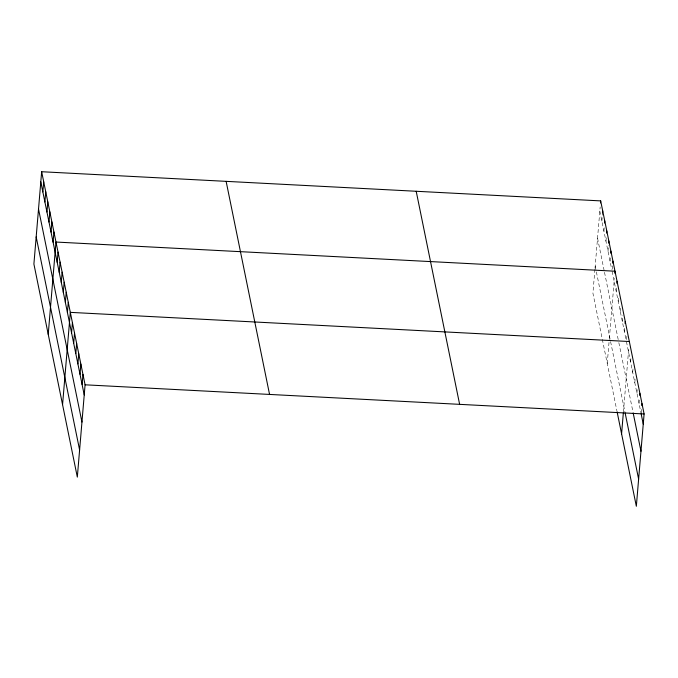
<?xml version="1.0" encoding="UTF-8"?>
<svg xmlns="http://www.w3.org/2000/svg" width="678" height="678" viewBox="0 0 678 678"><rect width="100%" height="100%" fill="white"/><g stroke="black" fill="none" stroke-linecap="round" stroke-linejoin="round"><path stroke-width="0.51" stroke-dasharray="3.39 2.54" d="M594.937 269.208L592.919 293.193L616.878 410.724M595.021 268.166L600.166 206.976M601.869 221.087L602.547 212.968M603.92 231.13L604.259 227.071M605.962 241.173L606.386 236.097M608.013 251.216L608.522 245.131M610.056 261.267L610.395 257.208M612.276 269.276L612.615 265.225M607.251 363.51L609.268 339.525M609.353 338.483L614.404 278.311M616.2 291.396L616.624 286.328M618.243 301.447L618.675 296.371M620.294 311.49L620.717 306.414M622.345 321.533L622.853 315.448M624.387 331.576L624.726 327.525M626.608 339.593L626.947 335.534M623.421 411.927L628.82 347.611M630.591 362.018L631.015 356.942M632.701 372.366L633.04 368.307M634.811 382.714L635.235 377.646M636.922 393.071L637.345 387.994M639.032 403.418L639.456 398.342M641.227 412.749L641.566 408.69M599.818 211.036L611.692 269.302M612.107 271.31L626.023 339.619M626.438 341.627L640.93 412.733M597.547 238.148L604.301 271.302M604.505 272.302L618.633 341.61M618.836 342.619L632.955 411.902M595.199 266.081L624.913 411.885"/><path stroke-width="1.02" d="M41.655 171.729L33.9 264.03L77.326 477.109L85.081 384.807L41.655 171.729L600.674 200.891L644.1 413.97L636.345 506.271L617.082 411.724M42.85 191.925L43.697 181.772M44.892 201.968L45.748 191.823M46.943 212.011L47.791 201.866M48.986 222.053L49.841 211.909M51.036 232.105L51.884 221.952M53.079 242.148L53.935 232.003M48.231 334.347L55.977 242.046L615.005 271.208L614.836 273.234M57.181 262.233L58.028 252.089M59.223 272.285L60.079 262.132M61.274 282.328L62.122 272.183M63.317 292.371L64.173 282.226M65.368 302.413L66.215 292.269M67.41 312.465L68.266 302.312M62.562 404.664L70.309 312.363L629.337 341.526M71.571 332.856L72.419 322.711M73.682 343.204L74.529 333.059M75.792 353.552L76.639 343.407M77.894 363.908L78.75 353.755M80.004 374.256L80.86 364.111M82.114 384.604L82.97 374.459M600.505 202.925L600.674 200.891M602.547 212.968L602.717 210.934M604.598 223.011L604.768 220.986M606.649 233.054L606.818 231.029M608.691 243.105L608.861 241.071M610.742 253.148L610.912 251.114M612.785 263.191L612.954 261.166M616.878 283.285L617.048 281.251M625.074 323.465L625.243 321.431M621.582 433.827L623.336 412.97M639.71 395.299L639.879 393.274M641.82 405.647L641.99 403.622M85.081 384.807L644.1 413.97M641.142 413.766L643.244 424.114M633.167 412.936L640.973 451.226M625.124 412.919L638.625 479.16M416.199 191.272L459.625 404.342M226.13 181.357L269.556 394.426M40.799 181.874L84.225 394.952M38.519 208.985L81.945 422.063M36.18 236.919L79.606 449.997"/></g></svg>
